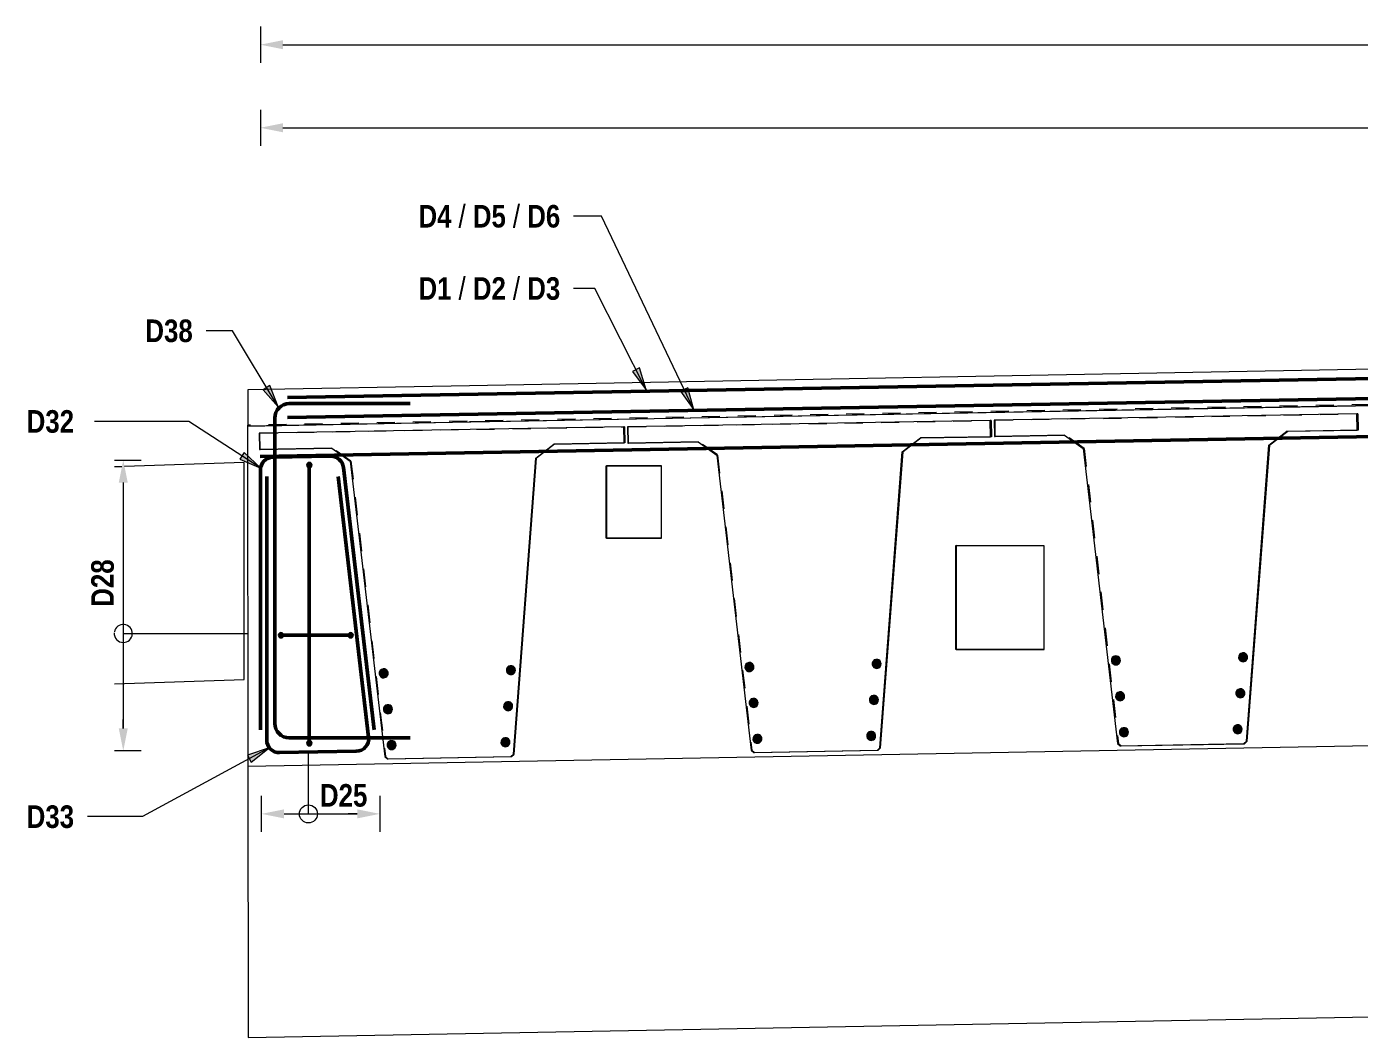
# Model space of a CAD drawing. Header units: metres. Extents: x 1110 to 1195, y -510 to 24.
# Drawn here: x 1149 to 1156.38, y 18 to 23.59 of the extents above; entities that cross this region are included whole.
import ezdxf

# ---------------------------------------------------------------- set-up
doc = ezdxf.new("R2010")
doc.units = ezdxf.units.M
doc.linetypes.add('JacobsDash', pattern=[0.0045, 0.003, -0.0015])
for name, color, linetype, lineweight in [('A-ANNO-NOTE', 7, 'Continuous', 9), ('A-DETL', 7, 'Continuous', 13), ('A-DETL-GENF', 7, 'Continuous', 9), ('A-FLOR', 7, 'Continuous', 50), ('G-ANNO-TEXT', 7, 'Continuous', 9), ('S-BEAM', 7, 'Continuous', 50), ('S-BEAM-HDLN', 7, 'JacobsDash', 18)]:
    doc.layers.add(name, color=color, linetype=linetype, lineweight=lineweight)
doc.styles.add('Arial Narrow', font='ARIALN.TTF', dxfattribs={"height": 0.125})
doc.styles.add('Arial Narrow_B', font='ARIALNB.TTF', dxfattribs={"height": 0.125})

# ---------------------------------------------------------------- blocks, each defined once
blk = doc.blocks.new('03_SFR_ACS_Abutment_BR08_Retaining wall CS - ABUTMENT SOUTH WEST_B08-7985321-DRG-2873132 - ELEVATION-ABUTMENT A INTEGRAL STITCH')
at = {"layer": 'S-BEAM', "lineweight": 13}
for p, q in [((1111.6554, 21.1567), (1111.6137, 21.1553)), ((1112.3322, 21.1799), (1111.6699, 21.1572)), ((1112.3313, 19.9791), (1112.3322, 21.1799)), ((1112.3322, 21.1799), (1112.3322, 21.1799)), ((1111.6137, 19.9546), (1112.3313, 19.9791)), ((1112.3313, 19.9791), (1112.3313, 19.9791))]:
    blk.add_line(p, q, dxfattribs=at)
blk = doc.blocks.new('06_SFR_GCT_Girder_SuperT_BR08Edge_CS - Super T - 1815-6539906-DRG-2873132 - ELEVATION-ABUTMENT A INTEGRAL STITCH')
at = {"layer": 'S-BEAM', "lineweight": 13}
for p, q in [((1118.4934, 21.4494), (1116.4846, 21.4142)), ((1116.4846, 21.4142), (1116.4865, 21.3242)), ((1118.4953, 21.3594), (1118.4934, 21.4494)), ((1118.4992, 21.449), (1118.4934, 21.4494)), ((1118.4992, 21.449), (1118.501, 21.359)), ((1116.4865, 21.3242), (1116.8756, 21.331)), ((1116.8762, 21.3305), (1116.4918, 21.3238)), ((1116.8756, 21.331), (1116.9786, 21.2578)), ((1118.0061, 21.2758), (1118.1061, 21.3526)), ((1118.1117, 21.3522), (1118.0117, 21.2754)), ((1118.1061, 21.3526), (1118.4953, 21.3594)), ((1118.1117, 21.3522), (1118.1061, 21.3526)), ((1118.501, 21.359), (1118.1117, 21.3522)), ((1118.501, 21.359), (1118.4953, 21.3594)), ((1116.4865, 21.3242), (1116.4918, 21.3238)), ((1116.9786, 21.2578), (1117.1692, 19.6237)), ((1117.882, 19.6362), (1118.0061, 21.2758)), ((1117.8865, 19.6359), (1118.0117, 21.2754)), ((1118.0117, 21.2754), (1118.0061, 21.2758)), ((1117.8679, 19.6229), (1117.882, 19.6362)), ((1117.8724, 19.6226), (1117.8865, 19.6359)), ((1117.8865, 19.6359), (1117.882, 19.6362)), ((1117.1692, 19.6237), (1117.1839, 19.6109)), ((1117.1839, 19.6109), (1117.8679, 19.6229)), ((1117.1839, 19.6109), (1117.1882, 19.6106)), ((1117.1882, 19.6106), (1117.8724, 19.6226)), ((1117.8724, 19.6226), (1117.8679, 19.6229))]:
    blk.add_line(p, q, dxfattribs=at)
at = {"layer": 'S-BEAM-HDLN', "lineweight": 13}
for p, q in [((1116.4852, 21.4141), (1116.49, 21.4138)), ((1116.49, 21.4138), (1118.4992, 21.449)), ((1116.4918, 21.3243), (1116.49, 21.4138)), ((1116.9829, 21.2581), (1116.881, 21.3306)), ((1116.9786, 21.2578), (1116.984, 21.2574)), ((1116.984, 21.2574), (1116.9833, 21.2579)), ((1116.984, 21.2574), (1117.1735, 19.6237)), ((1117.1735, 19.6233), (1117.1693, 19.6237)), ((1117.1735, 19.6233), (1117.1877, 19.6111))]:
    blk.add_line(p, q, dxfattribs=at)
blk = doc.blocks.new('T2D-REO-LL - T2D-REO-LL-6611783-DRG-2873132 - ELEVATION-ABUTMENT A INTEGRAL STITCH')
at = {"layer": 'A-DETL-GENF', "lineweight": 50}
for p, q in [((1112.582, 21.5061), (1113.252, 21.5061)), ((1112.502, 21.4261), (1112.502, 19.7353)), ((1112.582, 19.6553), (1113.252, 19.6553))]:
    blk.add_line(p, q, dxfattribs=at)
for centre, start, end in [((1112.582, 21.4261), 90, 180), ((1112.582, 19.7353), 180, 270)]:
    blk.add_arc(centre, 0.08, start, end, dxfattribs=at)
blk = doc.blocks.new('B_Det_Reinf_Bar Section_2D - Reo Dot_Scale 50_Cog End-1695669-DRG-2873132 - ELEVATION-ABUTMENT A INTEGRAL STITCH')
at = {"layer": 'A-DETL-GENF'}
blk.add_hatch(color=256, dxfattribs=at).paths.add_polyline_path([(1113.7788, 19.6061), (1113.7853, 19.607), (1113.7913, 19.6095), (1113.7964, 19.6135), (1113.8004, 19.6187), (1113.8029, 19.6247), (1113.8037, 19.6312), (1113.8028, 19.6376), (1113.8003, 19.6437), (1113.7963, 19.6488), (1113.7911, 19.6528), (1113.7851, 19.6553), (1113.7786, 19.6561), (1113.7721, 19.6552), (1113.7661, 19.6527), (1113.761, 19.6487), (1113.757, 19.6435), (1113.7545, 19.6375), (1113.7537, 19.631), (1113.7546, 19.6245), (1113.7571, 19.6185), (1113.7611, 19.6133), (1113.7663, 19.6094), (1113.7723, 19.6069)])
for start, end in [(75.2239, 255.2239), (255.2239, 75.2239)]:
    blk.add_arc((1113.7787, 19.6311), 0.025, start, end, dxfattribs=at)
blk = doc.blocks.new('T2D-REO-LIG-LONG - Scale 50-6609943-DRG-2873132 - ELEVATION-ABUTMENT A INTEGRAL STITCH')
at = {"layer": 'A-DETL-GENF'}
for points in [[(1112.693, 21.1503), (1112.6969, 21.1508), (1112.7005, 21.1523), (1112.7036, 21.1547), (1112.706, 21.1578), (1112.7075, 21.1614), (1112.708, 21.1653), (1112.7075, 21.1692), (1112.706, 21.1728), (1112.7036, 21.1759), (1112.7005, 21.1783), (1112.6969, 21.1798), (1112.693, 21.1803), (1112.6891, 21.1798), (1112.6855, 21.1783), (1112.6824, 21.1759), (1112.68, 21.1728), (1112.6785, 21.1692), (1112.678, 21.1653), (1112.6785, 21.1614), (1112.68, 21.1578), (1112.6824, 21.1547), (1112.6855, 21.1523), (1112.6891, 21.1508)], [(1112.693, 19.6103), (1112.6969, 19.6108), (1112.7005, 19.6123), (1112.7036, 19.6147), (1112.706, 19.6178), (1112.7075, 19.6214), (1112.708, 19.6253), (1112.7075, 19.6292), (1112.706, 19.6328), (1112.7036, 19.6359), (1112.7005, 19.6383), (1112.6969, 19.6398), (1112.693, 19.6403), (1112.6891, 19.6398), (1112.6855, 19.6383), (1112.6824, 19.6359), (1112.68, 19.6328), (1112.6785, 19.6292), (1112.678, 19.6253), (1112.6785, 19.6214), (1112.68, 19.6178), (1112.6824, 19.6147), (1112.6855, 19.6123), (1112.6891, 19.6108)]]:
    blk.add_hatch(color=256, dxfattribs=at).paths.add_polyline_path(points)
at = {"layer": 'A-DETL-GENF', "lineweight": 50}
blk.add_line((1112.693, 21.1503), (1112.693, 19.6403), dxfattribs=at)
at = {"layer": 'A-DETL-GENF', "lineweight": 18}
for centre, start, end in [((1112.693, 21.1653), 90, 270), ((1112.693, 21.1653), 270, 90), ((1112.693, 19.6253), 90, 270), ((1112.693, 19.6253), 270, 90)]:
    blk.add_arc(centre, 0.015, start, end, dxfattribs=at)
blk = doc.blocks.new('T2D-REO-LIG-LONG - Scale 50-7505752-DRG-2873132 - ELEVATION-ABUTMENT A INTEGRAL STITCH')
at = {"layer": 'A-DETL-GENF'}
for points in [[(1112.536, 20.2082), (1112.5399, 20.2088), (1112.5435, 20.2103), (1112.5466, 20.2126), (1112.549, 20.2157), (1112.5505, 20.2194), (1112.551, 20.2232), (1112.5505, 20.2271), (1112.549, 20.2307), (1112.5466, 20.2338), (1112.5435, 20.2362), (1112.5399, 20.2377), (1112.536, 20.2382), (1112.5321, 20.2377), (1112.5285, 20.2362), (1112.5254, 20.2338), (1112.523, 20.2307), (1112.5215, 20.2271), (1112.521, 20.2232), (1112.5215, 20.2194), (1112.523, 20.2157), (1112.5254, 20.2126), (1112.5285, 20.2103), (1112.5321, 20.2088)], [(1112.9222, 20.2082), (1112.926, 20.2088), (1112.9297, 20.2103), (1112.9328, 20.2126), (1112.9351, 20.2157), (1112.9366, 20.2194), (1112.9372, 20.2232), (1112.9366, 20.2271), (1112.9351, 20.2307), (1112.9328, 20.2338), (1112.9297, 20.2362), (1112.926, 20.2377), (1112.9222, 20.2382), (1112.9183, 20.2377), (1112.9147, 20.2362), (1112.9115, 20.2338), (1112.9092, 20.2307), (1112.9077, 20.2271), (1112.9072, 20.2232), (1112.9077, 20.2194), (1112.9092, 20.2157), (1112.9115, 20.2126), (1112.9147, 20.2103), (1112.9183, 20.2088)]]:
    blk.add_hatch(color=256, dxfattribs=at).paths.add_polyline_path(points)
at = {"layer": 'A-DETL-GENF', "lineweight": 50}
blk.add_line((1112.551, 20.2232), (1112.9072, 20.2232), dxfattribs=at)
at = {"layer": 'A-DETL-GENF', "lineweight": 18}
for centre, start, end in [((1112.536, 20.2232), 0, 180), ((1112.536, 20.2232), 180, 0), ((1112.9222, 20.2232), 0, 180), ((1112.9222, 20.2232), 180, 0)]:
    blk.add_arc(centre, 0.015, start, end, dxfattribs=at)
blk = doc.blocks.new('T2DExtentArrowReinf_v1 - Extent-6610840-DRG-2873132 - ELEVATION-ABUTMENT A INTEGRAL STITCH')
at = {"layer": 'A-DETL-GENF'}
for p, q in [((1111.6527, 21.1932), (1111.6727, 21.1932)), ((1111.6627, 21.0682), (1111.6627, 19.7074)), ((1111.6627, 20.2332), (1112.3521, 20.2332)), ((1111.6966, 19.5824), (1111.6627, 19.5824))]:
    blk.add_line(p, q, dxfattribs=at)
blk = doc.blocks.new('T2DExtentArrowReinf_v1 - Extent-6646132-DRG-2873132 - ELEVATION-ABUTMENT A INTEGRAL STITCH')
at = {"layer": 'A-DETL-GENF'}
for p, q in [((1112.6881, 19.2342), (1112.6881, 19.5842)), ((1113.0831, 19.268), (1113.0831, 19.2342)), ((1112.4281, 19.2242), (1112.4281, 19.2442)), ((1112.5531, 19.2342), (1112.9581, 19.2342))]:
    blk.add_line(p, q, dxfattribs=at)
blk = doc.blocks.new('T2D-REO-LIG-LONG - Scale 50-6614251-DRG-2873132 - ELEVATION-ABUTMENT A INTEGRAL STITCH')
at = {"layer": 'A-DETL-GENF', "lineweight": 50}
for p, q in [((1112.5723, 21.5392), (1122.4702, 21.7119)), ((1122.4972, 21.7124), (1124.4805, 21.747))]:
    blk.add_line(p, q, dxfattribs=at)
blk = doc.blocks.new('T2D-REO-LIG-LONG - Scale 50-V3-DRG-2873132 - ELEVATION-ABUTMENT A INTEGRAL STITCH')
at = {"layer": 'A-DETL-GENF', "lineweight": 50}
blk.add_line((1112.5723, 21.4292), (1124.4805, 21.637), dxfattribs=at)
blk = doc.blocks.new('T2DExtentArrowReinf_v1 - Extent-7551620-DRG-2873132 - ELEVATION-ABUTMENT A INTEGRAL STITCH')
at = {"layer": 'A-DETL-GENF'}
for p, q in [((1112.422, 23.0432), (1112.422, 23.0232)), ((1112.547, 23.0332), (1143.097, 23.0332))]:
    blk.add_line(p, q, dxfattribs=at)
blk = doc.blocks.new('T2DExtentArrowReinf_v1 - Extent-7551625-DRG-2873132 - ELEVATION-ABUTMENT A INTEGRAL STITCH')
at = {"layer": 'A-DETL-GENF'}
for p, q in [((1112.422, 23.5032), (1112.422, 23.4832)), ((1112.547, 23.4932), (1143.097, 23.4932))]:
    blk.add_line(p, q, dxfattribs=at)

msp = doc.modelspace()

# ---------------------------------------------------------------- hatches: boundary and pattern name
at = {"layer": 'A-ANNO-NOTE'}
for points in [[(1150.4177, 23.4682), (1150.4177, 23.5182), (1150.2927, 23.4932)], [(1150.4177, 23.0082), (1150.4177, 23.0582), (1150.2927, 23.0332)], [(1149.5585, 21.0682), (1149.5335, 21.1932), (1149.5085, 21.0682)], [(1149.5335, 19.5824), (1149.5585, 19.7074), (1149.5085, 19.7074)], [(1150.4238, 19.2092), (1150.4238, 19.2592), (1150.2988, 19.2342)], [(1150.8288, 19.2092), (1150.9538, 19.2342), (1150.8288, 19.2592)]]:
    msp.add_hatch(color=256, dxfattribs=at).paths.add_polyline_path(points)
at = {"layer": 'G-ANNO-TEXT'}
for points in [[(1152.4299, 21.5831), (1152.3928, 21.7045), (1152.3535, 21.6844)], [(1150.3909, 21.4872), (1150.3455, 21.6057), (1150.3077, 21.5831)], [(1152.6937, 21.4718), (1152.6597, 21.5941), (1152.62, 21.5751)], [(1150.2955, 21.1478), (1150.2027, 21.2345), (1150.1787, 21.1975)], [(1150.3409, 19.6004), (1150.2206, 19.56), (1150.2416, 19.5213)]]:
    msp.add_hatch(color=256, dxfattribs=at).paths.add_polyline_path(points)

# ---------------------------------------------------------------- linework, layer by layer
at = {"layer": 'A-ANNO-NOTE'}
for p, q in [((1150.2927, 23.5932), (1150.2927, 23.3932)), ((1150.4177, 23.4932), (1150.4677, 23.4932)), ((1150.2927, 23.1332), (1150.2927, 22.9332)), ((1150.4177, 23.0332), (1150.4677, 23.0332)), ((1149.4845, 21.1932), (1149.6335, 21.1932)), ((1149.5335, 21.0682), (1149.5335, 21.0182)), ((1149.5335, 19.7074), (1149.5335, 19.7574)), ((1149.6335, 19.5824), (1149.4845, 19.5824)), ((1150.2988, 19.1342), (1150.2988, 19.3342)), ((1150.9538, 19.3342), (1150.9538, 19.1342)), ((1150.4238, 19.2342), (1150.4738, 19.2342)), ((1150.8288, 19.2342), (1150.7788, 19.2342))]:
    msp.add_line(p, q, dxfattribs=at)
msp.add_circle((1150.5588, 19.2342), 0.05, dxfattribs=at)
for start, end in [(175.62115, 270), (270, 170.51534)]:
    msp.add_arc((1149.5335, 20.2332), 0.05, start, end, dxfattribs=at)
at = {"layer": 'A-DETL', "lineweight": 50}
for p, q in [((1161.4888, 21.4135), (1150.2907, 21.2125)), ((1150.6822, 21.2143), (1150.3615, 21.2087)), ((1150.2927, 21.1387), (1150.2927, 19.6987)), ((1150.9227, 19.6987), (1150.753, 21.1524)), ((1150.3277, 21.1032), (1150.3277, 19.6432)), ((1150.8923, 19.6591), (1150.7237, 21.1032)), ((1150.399, 19.5732), (1150.8241, 19.581))]:
    msp.add_line(p, q, dxfattribs=at)
for centre, start, end in [((1150.3627, 21.1387), 91.00633, 180), ((1150.6835, 21.1443), 6.6576, 91.00633), ((1150.3977, 19.6432), 180, 271.04549), ((1150.8228, 19.6509), 271.04549, 6.6576)]:
    msp.add_arc(centre, 0.07, start, end, dxfattribs=at)
at = {"layer": 'A-FLOR', "lineweight": 13}
for p, q in [((1156.4587, 21.6958), (1151.4511, 21.6042)), ((1151.4511, 21.6042), (1150.2234, 21.5818)), ((1150.2234, 21.5818), (1150.2234, 21.381)), ((1151.4511, 21.4042), (1156.4587, 21.4958)), ((1156.456, 21.495), (1151.6781, 21.4075)), ((1151.6645, 21.4073), (1150.2234, 21.381)), ((1150.2234, 21.3818), (1151.4511, 21.4042)), ((1151.6781, 21.4075), (1151.4511, 21.4042))]:
    msp.add_line(p, q, dxfattribs=at)
at = {"layer": 'G-ANNO-TEXT'}
for p, q in [((1152.1149, 22.5434), (1152.0271, 22.5434)), ((1152.1816, 22.5434), (1152.1149, 22.5434)), ((1152.6937, 21.4718), (1152.1816, 22.5434)), ((1152.0776, 22.1434), (1152.0271, 22.1434)), ((1152.1443, 22.1434), (1152.0776, 22.1434)), ((1152.4299, 21.5831), (1152.1443, 22.1434)), ((1150.0712, 21.9092), (1149.9931, 21.9092)), ((1150.138, 21.9092), (1150.0712, 21.9092)), ((1150.3909, 21.4872), (1150.138, 21.9092)), ((1152.3928, 21.7045), (1152.3535, 21.6844)), ((1152.4299, 21.5831), (1152.3928, 21.7045)), ((1152.3535, 21.6844), (1152.4299, 21.5831)), ((1150.3455, 21.6057), (1150.3077, 21.5831)), ((1150.3077, 21.5831), (1150.3909, 21.4872)), ((1150.3909, 21.4872), (1150.3455, 21.6057)), ((1152.6597, 21.5941), (1152.62, 21.5751)), ((1152.62, 21.5751), (1152.6937, 21.4718)), ((1152.6937, 21.4718), (1152.6597, 21.5941)), ((1149.7929, 21.4073), (1149.3745, 21.4073)), ((1149.8968, 21.4073), (1149.7929, 21.4073)), ((1150.2955, 21.1478), (1149.8968, 21.4073)), ((1150.2027, 21.2345), (1150.1787, 21.1975)), ((1150.1787, 21.1975), (1150.2955, 21.1478)), ((1150.2955, 21.1478), (1150.2027, 21.2345)), ((1150.3409, 19.6004), (1149.6398, 19.2188)), ((1150.3409, 19.6004), (1150.2206, 19.56)), ((1150.2206, 19.56), (1150.2416, 19.5213)), ((1150.2416, 19.5213), (1150.3409, 19.6004)), ((1149.4129, 19.2188), (1149.3348, 19.2188)), ((1149.6398, 19.2188), (1149.4129, 19.2188))]:
    msp.add_line(p, q, dxfattribs=at)
at = {"layer": 'S-BEAM', "lineweight": 13}
for p, q in [((1154.3349, 21.4128), (1152.3261, 21.3775)), ((1154.3367, 21.3228), (1154.3349, 21.4128)), ((1154.3392, 21.4125), (1154.3349, 21.4128)), ((1154.3392, 21.4125), (1154.341, 21.3225)), ((1150.2234, 21.3872), (1150.2222, 21.3872)), ((1150.2222, 21.3872), (1150.2234, 19.4969)), ((1152.3056, 21.3782), (1150.2867, 21.3427)), ((1150.2867, 21.3427), (1150.2885, 21.2527)), ((1152.3075, 21.2882), (1152.3056, 21.3782)), ((1152.3094, 21.3779), (1152.3056, 21.3782)), ((1152.3094, 21.3779), (1152.3113, 21.2879)), ((1152.3261, 21.3775), (1152.3279, 21.2875)), ((1150.2885, 21.2527), (1150.6879, 21.2597)), ((1150.6882, 21.2594), (1150.2919, 21.2525)), ((1150.6879, 21.2597), (1150.7908, 21.1865)), ((1151.8184, 21.2046), (1151.9183, 21.2814)), ((1151.922, 21.2811), (1151.8221, 21.2043)), ((1151.9183, 21.2814), (1152.3075, 21.2882)), ((1151.922, 21.2811), (1151.9183, 21.2814)), ((1152.3113, 21.2879), (1151.922, 21.2811)), ((1152.3113, 21.2879), (1152.3075, 21.2882)), ((1152.3279, 21.2875), (1152.7171, 21.2944)), ((1152.3279, 21.2875), (1152.3318, 21.2872)), ((1152.7175, 21.294), (1152.3318, 21.2872)), ((1152.7171, 21.2944), (1152.8201, 21.2212)), ((1153.8476, 21.2392), (1153.9475, 21.316)), ((1153.9517, 21.3157), (1153.8518, 21.2389)), ((1153.9475, 21.316), (1154.3367, 21.3228)), ((1153.9517, 21.3157), (1153.9475, 21.316)), ((1154.341, 21.3225), (1153.9517, 21.3157)), ((1154.341, 21.3225), (1154.3367, 21.3228)), ((1150.2885, 21.2527), (1150.2919, 21.2525)), ((1150.7908, 21.1865), (1150.9814, 19.5524)), ((1151.6942, 19.5649), (1151.8184, 21.2046)), ((1151.6981, 19.5647), (1151.8221, 21.2043)), ((1151.8221, 21.2043), (1151.8184, 21.2046)), ((1152.8201, 21.2212), (1153.0106, 19.587)), ((1153.7235, 19.5996), (1153.8476, 21.2392)), ((1153.7276, 19.5993), (1153.8518, 21.2389)), ((1153.8518, 21.2389), (1153.8476, 21.2392)), ((1152.2071, 21.1615), (1152.5115, 21.1611)), ((1152.2071, 20.7615), (1152.2071, 21.1615)), ((1152.2071, 21.1615), (1152.209, 21.1614)), ((1152.5132, 21.161), (1152.209, 21.1614)), ((1152.209, 21.1614), (1152.209, 20.7614)), ((1152.5115, 21.1611), (1152.5115, 20.7611)), ((1152.5134, 21.161), (1152.5115, 21.1611)), ((1152.5134, 20.761), (1152.5134, 21.161)), ((1152.5115, 20.7611), (1152.2071, 20.7615)), ((1152.209, 20.7614), (1152.2071, 20.7615)), ((1152.209, 20.7614), (1152.5132, 20.761)), ((1152.5134, 20.761), (1152.5115, 20.7611)), ((1154.1437, 20.7196), (1154.6308, 20.7188)), ((1154.1437, 20.1445), (1154.1437, 20.7196)), ((1154.1437, 20.7196), (1154.1456, 20.7195)), ((1154.6325, 20.7187), (1154.1456, 20.7195)), ((1154.1456, 20.7195), (1154.1456, 20.1444)), ((1154.6308, 20.7188), (1154.6308, 20.1438)), ((1154.6326, 20.7187), (1154.6308, 20.7188)), ((1154.6326, 20.1437), (1154.6326, 20.7187)), ((1154.6308, 20.1438), (1154.1437, 20.1445)), ((1154.1456, 20.1444), (1154.1437, 20.1445)), ((1154.1456, 20.1444), (1154.6325, 20.1437)), ((1154.6326, 20.1437), (1154.6308, 20.1438)), ((1164.2365, 19.7524), (1150.2234, 19.4969)), ((1151.6801, 19.5517), (1151.6942, 19.5649)), ((1151.6839, 19.5514), (1151.6981, 19.5647)), ((1151.6981, 19.5647), (1151.6942, 19.5649)), ((1153.0106, 19.587), (1153.0253, 19.5743)), ((1153.0253, 19.5743), (1153.7093, 19.5863)), ((1153.0253, 19.5743), (1153.0294, 19.574)), ((1153.0294, 19.574), (1153.7135, 19.586)), ((1153.7093, 19.5863), (1153.7235, 19.5996)), ((1153.7135, 19.586), (1153.7093, 19.5863)), ((1153.7135, 19.586), (1153.7276, 19.5993)), ((1153.7276, 19.5993), (1153.7235, 19.5996)), ((1150.2234, 19.4969), (1150.2244, 17.9967)), ((1150.9814, 19.5524), (1150.9961, 19.5397)), ((1150.9961, 19.5397), (1151.6801, 19.5517)), ((1150.9961, 19.5397), (1150.9998, 19.5394)), ((1150.9998, 19.5394), (1151.6839, 19.5514)), ((1151.6839, 19.5514), (1151.6801, 19.5517)), ((1150.2244, 17.9967), (1164.2374, 18.2522))]:
    msp.add_line(p, q, dxfattribs=at)
at = {"layer": 'S-BEAM-HDLN', "lineweight": 13}
for p, q in [((1164.2353, 21.6427), (1150.2234, 21.3872)), ((1152.33, 21.3772), (1154.3392, 21.4125)), ((1150.2872, 21.3427), (1150.2901, 21.3424)), ((1150.2901, 21.3424), (1152.3094, 21.3779)), ((1150.2919, 21.2528), (1150.2901, 21.342)), ((1152.3266, 21.3775), (1152.33, 21.3772)), ((1152.3318, 21.2876), (1152.33, 21.3767)), ((1150.7937, 21.1868), (1150.6914, 21.2595)), ((1152.8233, 21.2214), (1152.7211, 21.2941)), ((1150.7908, 21.1865), (1150.7944, 21.1863)), ((1150.7944, 21.1863), (1150.9851, 19.5525)), ((1152.8201, 21.2212), (1152.8241, 21.2209)), ((1152.8241, 21.2209), (1153.0146, 19.5871)), ((1153.0146, 19.5867), (1153.0107, 19.587)), ((1153.0146, 19.5867), (1153.0289, 19.5744)), ((1150.9851, 19.5521), (1150.9815, 19.5524)), ((1150.9851, 19.5521), (1150.9994, 19.5398))]:
    msp.add_line(p, q, dxfattribs=at)

# ---------------------------------------------------------------- block references
at = {"layer": 'A-DETL-GENF'}
for name, p in [('T2DExtentArrowReinf_v1 - Extent-7551625-DRG-2873132 - ELEVATION-ABUTMENT A INTEGRAL STITCH', (37.8708, 0)), ('T2DExtentArrowReinf_v1 - Extent-7551620-DRG-2873132 - ELEVATION-ABUTMENT A INTEGRAL STITCH', (37.8708, 0)), ('T2D-REO-LIG-LONG - Scale 50-6614251-DRG-2873132 - ELEVATION-ABUTMENT A INTEGRAL STITCH', (37.8708, 0)), ('T2D-REO-LIG-LONG - Scale 50-V3-DRG-2873132 - ELEVATION-ABUTMENT A INTEGRAL STITCH', (37.8708, 0)), ('T2D-REO-LL - T2D-REO-LL-6611783-DRG-2873132 - ELEVATION-ABUTMENT A INTEGRAL STITCH', (37.8708, 0)), ('T2DExtentArrowReinf_v1 - Extent-6610840-DRG-2873132 - ELEVATION-ABUTMENT A INTEGRAL STITCH', (37.8708, 0)), ('T2D-REO-LIG-LONG - Scale 50-6609943-DRG-2873132 - ELEVATION-ABUTMENT A INTEGRAL STITCH', (37.8708, 0)), ('T2D-REO-LIG-LONG - Scale 50-7505752-DRG-2873132 - ELEVATION-ABUTMENT A INTEGRAL STITCH', (37.8708, 0)), ('B_Det_Reinf_Bar Section_2D - Reo Dot_Scale 50_Cog End-1695669-DRG-2873132 - ELEVATION-ABUTMENT A INTEGRAL STITCH', (39.2221, 0.4163)), ('B_Det_Reinf_Bar Section_2D - Reo Dot_Scale 50_Cog End-1695669-DRG-2873132 - ELEVATION-ABUTMENT A INTEGRAL STITCH', (39.9264, 0.4337)), ('B_Det_Reinf_Bar Section_2D - Reo Dot_Scale 50_Cog End-1695669-DRG-2873132 - ELEVATION-ABUTMENT A INTEGRAL STITCH', (41.2515, 0.4529)), ('B_Det_Reinf_Bar Section_2D - Reo Dot_Scale 50_Cog End-1695669-DRG-2873132 - ELEVATION-ABUTMENT A INTEGRAL STITCH', (41.9557, 0.4703)), ('B_Det_Reinf_Bar Section_2D - Reo Dot_Scale 50_Cog End-1695669-DRG-2873132 - ELEVATION-ABUTMENT A INTEGRAL STITCH', (37.1967, 0.3814)), ('B_Det_Reinf_Bar Section_2D - Reo Dot_Scale 50_Cog End-1695669-DRG-2873132 - ELEVATION-ABUTMENT A INTEGRAL STITCH', (37.9009, 0.3989)), ('B_Det_Reinf_Bar Section_2D - Reo Dot_Scale 50_Cog End-1695669-DRG-2873132 - ELEVATION-ABUTMENT A INTEGRAL STITCH', (41.9407, 0.2709)), ('B_Det_Reinf_Bar Section_2D - Reo Dot_Scale 50_Cog End-1695669-DRG-2873132 - ELEVATION-ABUTMENT A INTEGRAL STITCH', (37.8859, 0.1994)), ('B_Det_Reinf_Bar Section_2D - Reo Dot_Scale 50_Cog End-1695669-DRG-2873132 - ELEVATION-ABUTMENT A INTEGRAL STITCH', (39.2453, 0.2176)), ('B_Det_Reinf_Bar Section_2D - Reo Dot_Scale 50_Cog End-1695669-DRG-2873132 - ELEVATION-ABUTMENT A INTEGRAL STITCH', (39.9113, 0.2342)), ('B_Det_Reinf_Bar Section_2D - Reo Dot_Scale 50_Cog End-1695669-DRG-2873132 - ELEVATION-ABUTMENT A INTEGRAL STITCH', (41.2747, 0.2542)), ('B_Det_Reinf_Bar Section_2D - Reo Dot_Scale 50_Cog End-1695669-DRG-2873132 - ELEVATION-ABUTMENT A INTEGRAL STITCH', (37.2199, 0.1828)), ('B_Det_Reinf_Bar Section_2D - Reo Dot_Scale 50_Cog End-1695669-DRG-2873132 - ELEVATION-ABUTMENT A INTEGRAL STITCH', (41.2957, 0.0553)), ('B_Det_Reinf_Bar Section_2D - Reo Dot_Scale 50_Cog End-1695669-DRG-2873132 - ELEVATION-ABUTMENT A INTEGRAL STITCH', (41.9256, 0.0714)), ('B_Det_Reinf_Bar Section_2D - Reo Dot_Scale 50_Cog End-1695669-DRG-2873132 - ELEVATION-ABUTMENT A INTEGRAL STITCH', (37.2409, -0.0161)), ('B_Det_Reinf_Bar Section_2D - Reo Dot_Scale 50_Cog End-1695669-DRG-2873132 - ELEVATION-ABUTMENT A INTEGRAL STITCH', (37.8708, 0)), ('B_Det_Reinf_Bar Section_2D - Reo Dot_Scale 50_Cog End-1695669-DRG-2873132 - ELEVATION-ABUTMENT A INTEGRAL STITCH', (39.2663, 0.0187)), ('B_Det_Reinf_Bar Section_2D - Reo Dot_Scale 50_Cog End-1695669-DRG-2873132 - ELEVATION-ABUTMENT A INTEGRAL STITCH', (39.8962, 0.0348)), ('T2DExtentArrowReinf_v1 - Extent-6646132-DRG-2873132 - ELEVATION-ABUTMENT A INTEGRAL STITCH', (37.8708, 0))]:
    msp.add_blockref(name, p, dxfattribs=at)
at = {"layer": 'S-BEAM', "lineweight": 13}
msp.add_blockref('03_SFR_ACS_Abutment_BR08_Retaining wall CS - ABUTMENT SOUTH WEST_B08-7985321-DRG-2873132 - ELEVATION-ABUTMENT A INTEGRAL STITCH', (37.8708, 0), dxfattribs=at)
at = {"layer": 'S-BEAM-HDLN', "lineweight": 13}
msp.add_blockref('06_SFR_GCT_Girder_SuperT_BR08Edge_CS - Super T - 1815-6539906-DRG-2873132 - ELEVATION-ABUTMENT A INTEGRAL STITCH', (37.8708, 0), dxfattribs=at)

# ---------------------------------------------------------------- texts
at = {"layer": 'G-ANNO-TEXT', "char_height": 0.125, "attachment_point": 1, "style": 'Arial Narrow_B', "bg_fill": 3, "box_fill_scale": 1, "bg_fill_color": 256, "bg_fill_transparency": 0}
for s, insert in [('D38', (1149.6557, 21.9717)), ('D32 ', (1148.9985, 21.4698)), ('D33', (1148.9985, 19.2813))]:
    msp.add_mtext(s, dxfattribs=dict(at, insert=insert))

# ---------------------------------------------------------------- next in the draw order: texts
for s, insert in [('D4 ', (1151.1682, 22.6059)), ('D1 ', (1151.1682, 22.2059)), ('D25', (1150.6226, 19.3992))]:
    msp.add_mtext(s, dxfattribs=dict(at, insert=insert))
at = {"layer": 'G-ANNO-TEXT', "insert": (1149.356, 20.3809), "char_height": 0.125, "attachment_point": 1, "rotation": 90, "style": 'Arial Narrow_B', "bg_fill": 3, "box_fill_scale": 1, "bg_fill_color": 256, "bg_fill_transparency": 0}
msp.add_mtext('D28', dxfattribs=at)

# ---------------------------------------------------------------- next in the draw order: texts
at = {"layer": 'G-ANNO-TEXT', "char_height": 0.125, "attachment_point": 1, "style": 'Arial Narrow', "bg_fill": 3, "box_fill_scale": 1, "bg_fill_color": 256, "bg_fill_transparency": 0}
for insert in [(1151.3898, 22.6059), (1151.3898, 22.2059)]:
    msp.add_mtext('/', dxfattribs=dict(at, insert=insert))

# ---------------------------------------------------------------- next in the draw order: texts
at = {"layer": 'G-ANNO-TEXT', "char_height": 0.125, "attachment_point": 1, "style": 'Arial Narrow_B', "bg_fill": 3, "box_fill_scale": 1, "bg_fill_color": 256, "bg_fill_transparency": 0}
for s, insert in [(' D5 ', (1151.4295, 22.6059)), (' D2 ', (1151.4295, 22.2059))]:
    msp.add_mtext(s, dxfattribs=dict(at, insert=insert))

# ---------------------------------------------------------------- next in the draw order: texts
at = {"layer": 'G-ANNO-TEXT', "char_height": 0.125, "attachment_point": 1, "style": 'Arial Narrow', "bg_fill": 3, "box_fill_scale": 1, "bg_fill_color": 256, "bg_fill_transparency": 0}
for insert in [(1151.6908, 22.6059), (1151.6908, 22.2059)]:
    msp.add_mtext('/', dxfattribs=dict(at, insert=insert))

# ---------------------------------------------------------------- next in the draw order: texts
at = {"layer": 'G-ANNO-TEXT', "char_height": 0.125, "attachment_point": 1, "style": 'Arial Narrow_B', "bg_fill": 3, "box_fill_scale": 1, "bg_fill_color": 256, "bg_fill_transparency": 0}
for s, insert in [(' D6', (1151.7305, 22.6059)), (' D3', (1151.7305, 22.2059))]:
    msp.add_mtext(s, dxfattribs=dict(at, insert=insert))

doc.saveas('drawing.dxf')
